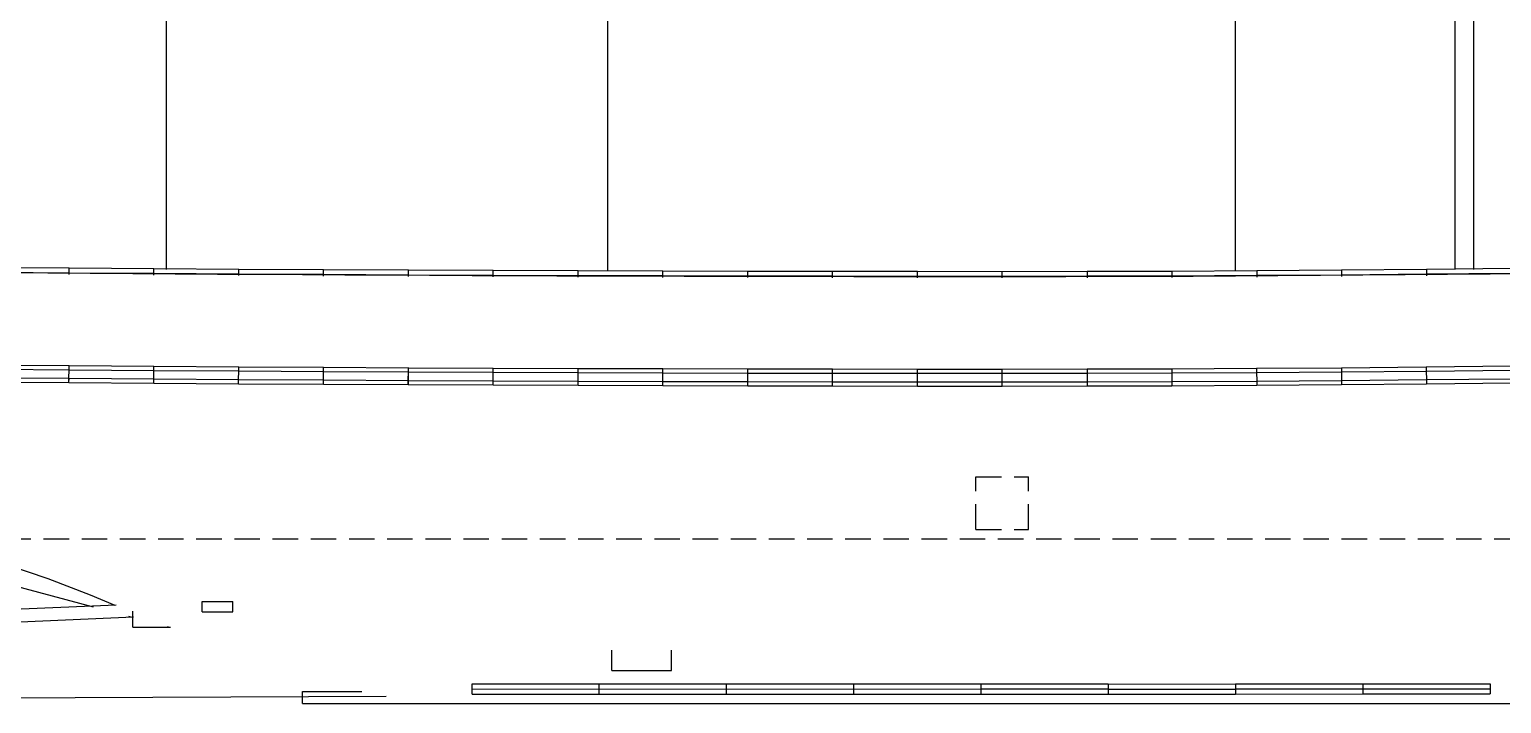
# Model space of a CAD drawing. Extents: x 5 to 836, y 5 to 589.
# Drawn here: x 117.3 to 290.9, y 393.6 to 473 of the extents above; entities that cross this region are included whole.
import ezdxf

# ---------------------------------------------------------------- set-up
doc = ezdxf.new("R2010")
doc.units = 0
doc.linetypes.add('DASHED', pattern=[4.5, 3, -1.5])
for name, color, linetype in [('DETAIL', 8, 'CONTINUOUS'), ('MARKING', 4, 'DASHED'), ('OUTLINE', 7, 'CONTINUOUS'), ('WATERLINE', 4, 'DASHED')]:
    doc.layers.add(name, color=color, linetype=linetype)

msp = doc.modelspace()

# ---------------------------------------------------------------- linework, layer by layer
at = {"layer": 'DETAIL'}
for p, q in [((133.5, 444.71), (133.5, 478)), ((185.5, 444.57), (185.5, 475.5)), ((259.5, 444.57), (259.5, 475.5)), ((112, 444.99), (122, 444.91)), ((112, 444.43), (122, 444.35)), ((122, 444.14), (122, 444.91)), ((122, 444.91), (132, 444.84)), ((122, 444.35), (132, 444.28)), ((132, 444.28), (132, 444.84)), ((132, 444.64), (132, 444.84)), ((132, 444.84), (142, 444.78)), ((132, 444.07), (132, 444.28)), ((132, 444.28), (142, 444.22)), ((142, 444.01), (142, 444.78)), ((142, 444.78), (152, 444.72)), ((142, 444.22), (142, 444.78)), ((152, 443.95), (152, 444.72)), ((152, 444.72), (162, 444.67)), ((162, 443.9), (162, 444.67)), ((162, 444.67), (172, 444.63)), ((172, 443.86), (172, 444.63)), ((172, 444.63), (182, 444.59)), ((182, 443.82), (182, 444.59)), ((182, 444.59), (192, 444.56)), ((192, 443.79), (192, 444.56)), ((192, 444.56), (202, 444.53)), ((202, 443.77), (202, 444.53)), ((202, 444.53), (212, 444.52)), ((212, 443.75), (212, 444.52)), ((212, 444.52), (222, 444.51)), ((222, 443.74), (222, 444.51)), ((222, 444.51), (232, 444.5)), ((232, 444.5), (242, 444.51)), ((232, 443.74), (232, 444.5)), ((242, 444.51), (252, 444.54)), ((242, 444.51), (242, 443.75)), ((252, 444.54), (262, 444.6)), ((252, 444.54), (252, 443.78)), ((262, 444.6), (272, 444.67)), ((262, 444.6), (262, 443.83)), ((262, 444.6), (262, 444.04)), ((272, 444.67), (282, 444.76)), ((272, 444.67), (272, 443.9)), ((282, 444.76), (292, 444.87)), ((282, 444.76), (282, 443.99)), ((282, 444.2), (292, 444.31)), ((142, 444.22), (152, 444.16)), ((152, 444.16), (162, 444.11)), ((162, 444.11), (172, 444.07)), ((162, 443.9), (162, 444.11)), ((172, 444.07), (182, 444.03)), ((182, 444.03), (192, 444)), ((192, 444), (202, 443.98)), ((202, 443.98), (212, 443.96)), ((212, 443.96), (222, 443.95)), ((222, 443.95), (232, 443.95)), ((232, 443.95), (242, 443.96)), ((242, 443.96), (252, 443.99)), ((252, 443.99), (262, 444.04)), ((252, 443.99), (252, 443.78)), ((262, 444.04), (272, 444.11)), ((272, 444.11), (282, 444.2)), ((112, 432.98), (122, 432.91)), ((112.01, 433.48), (122.01, 433.41)), ((121.99, 431.41), (122.01, 433.41)), ((122, 432.91), (122.01, 433.41)), ((122, 432.91), (132, 432.84)), ((122.01, 433.41), (132.01, 433.34)), ((131.99, 431.34), (132.01, 433.34)), ((132, 432.84), (142, 432.77)), ((132.01, 433.34), (142.01, 433.27)), ((141.99, 431.27), (142.01, 433.27)), ((142, 432.77), (152, 432.72)), ((142.01, 433.27), (152.01, 433.22)), ((151.99, 431.21), (152.01, 433.21)), ((152, 432.72), (162, 432.66)), ((152.01, 433.22), (162.01, 433.16)), ((161.99, 431.16), (162.01, 433.17)), ((162, 431.16), (162, 433.16)), ((162, 433.16), (172, 433.12)), ((162, 432.66), (172, 432.62)), ((172, 431.12), (172, 433.12)), ((172, 433.12), (182, 433.08)), ((172, 432.62), (182, 432.58)), ((182, 431.08), (182, 433.08)), ((182, 433.08), (192, 433.05)), ((182, 432.58), (192, 432.55)), ((192, 431.05), (192, 433.05)), ((192, 432.55), (192, 433.05)), ((192, 433.05), (202, 433.03)), ((192, 432.55), (202, 432.53)), ((202, 431.03), (202, 433.03)), ((202, 433.03), (212, 433.01)), ((202, 432.53), (212, 432.51)), ((212, 431.01), (212, 433.01)), ((212, 433.01), (222, 433)), ((212, 432.51), (222, 432.5)), ((222, 431), (222, 433)), ((222, 433), (232, 433)), ((222, 432.5), (232, 432.5)), ((232, 433), (242, 433.01)), ((232, 431), (232, 433)), ((232, 432.5), (242, 432.51)), ((242, 433.01), (252, 433.04)), ((242, 433.01), (242, 431.01)), ((242, 433.01), (242, 432.51)), ((242, 432.51), (252, 432.54)), ((251.99, 433.04), (261.99, 433.09)), ((251.99, 433.04), (252.01, 431.04)), ((252, 433.04), (252, 431.04)), ((252, 432.54), (262, 432.59)), ((261.99, 433.09), (271.99, 433.16)), ((261.99, 433.09), (262.01, 431.09)), ((262, 432.59), (272, 432.66)), ((271.99, 433.16), (281.99, 433.25)), ((271.99, 433.16), (272.01, 431.16)), ((271.99, 433.16), (272, 432.66)), ((272, 432.66), (282, 432.75)), ((281.99, 433.25), (291.99, 433.36)), ((281.99, 433.25), (282.01, 431.25)), ((281.99, 432.75), (291.99, 432.86)), ((111.99, 431.48), (121.99, 431.41)), ((112, 431.98), (122, 431.91)), ((121.99, 431.41), (122, 431.91)), ((121.99, 431.41), (131.99, 431.34)), ((122, 431.91), (132, 431.84)), ((131.99, 431.34), (141.99, 431.27)), ((132, 431.84), (142, 431.77)), ((141.99, 431.27), (151.99, 431.22)), ((142, 431.77), (152, 431.72)), ((151.99, 431.22), (161.99, 431.16)), ((152, 431.72), (162, 431.66)), ((162, 431.66), (172, 431.62)), ((162, 431.16), (172, 431.12)), ((172, 431.62), (182, 431.58)), ((172, 431.12), (182, 431.08)), ((182, 431.58), (192, 431.55)), ((182, 431.08), (192, 431.05)), ((192, 431.05), (192, 431.55)), ((192, 431.55), (202, 431.53)), ((192, 431.05), (202, 431.03)), ((202, 431.53), (212, 431.51)), ((202, 431.03), (212, 431.01)), ((212, 431.51), (222, 431.5)), ((212, 431.01), (222, 431)), ((222, 431.5), (232, 431.5)), ((222, 431), (232, 431)), ((232, 431.5), (242, 431.51)), ((232, 431), (242, 431.01)), ((242, 431.51), (252, 431.54)), ((242, 431.51), (242, 431.01)), ((242, 431.01), (252, 431.04)), ((252, 431.54), (262, 431.59)), ((252.01, 431.04), (262.01, 431.09)), ((262, 431.59), (272, 431.66)), ((262.01, 431.09), (272.01, 431.16)), ((272, 431.66), (282, 431.75)), ((272, 431.66), (272.01, 431.16)), ((272.01, 431.16), (282.01, 431.25)), ((282.01, 431.75), (292.01, 431.86)), ((282.01, 431.25), (292.01, 431.36)), ((100.7, 411.42), (124.83, 405)), ((129.5, 402.6), (129.5, 404.47)), ((137.7, 405.6), (141.3, 405.6)), ((137.7, 404.4), (137.7, 405.6)), ((137.7, 404.4), (141.3, 404.4)), ((141.3, 404.4), (141.3, 405.6)), ((129.02, 403.89), (129.56, 403.75)), ((133.55, 402.69), (133.69, 402.65)), ((133.89, 402.6), (133.96, 402.58)), ((186, 397.5), (186, 399.87)), ((193, 397.5), (193, 399.87)), ((186, 397.5), (193, 397.5)), ((169.5, 394.72), (169.5, 395.92)), ((169.5, 395.92), (229.5, 395.91)), ((184.5, 394.72), (184.5, 395.92)), ((199.5, 394.72), (199.5, 395.92)), ((214.5, 394.72), (214.5, 395.92)), ((229.5, 394.72), (229.5, 395.92)), ((229.5, 395.92), (244.5, 395.92)), ((244.49, 395.91), (259.49, 395.9)), ((244.5, 395.92), (244.5, 394.72)), ((259.5, 395.92), (274.5, 395.93)), ((259.5, 395.92), (259.5, 394.72)), ((274.5, 395.93), (274.5, 394.73)), ((274.5, 395.93), (289.5, 395.93)), ((289.5, 395.93), (289.5, 394.73)), ((95.5, 394.2), (159.39, 394.48)), ((149.5, 393.6), (149.5, 395)), ((149.5, 395), (156.5, 395)), ((169.5, 395.32), (229.5, 395.31)), ((169.5, 394.72), (229.5, 394.71)), ((229.5, 395.32), (244.5, 395.32)), ((229.5, 394.72), (244.5, 394.72)), ((244.49, 395.31), (259.49, 395.3)), ((244.49, 394.71), (259.49, 394.7)), ((259.5, 395.32), (274.5, 395.33)), ((259.5, 394.72), (274.5, 394.73)), ((274.5, 395.33), (289.5, 395.33)), ((274.5, 394.73), (289.5, 394.73)), ((149.5, 393.6), (309.5, 393.6))]:
    msp.add_line(p, q, dxfattribs=at)
at = {"layer": 'MARKING'}
for p, q in [((228.9, 414.1), (228.9, 420.3)), ((228.9, 420.3), (235.1, 420.3)), ((235.1, 414.1), (235.1, 420.3)), ((228.9, 414.1), (235.1, 414.1))]:
    msp.add_line(p, q, dxfattribs=at)
at = {"layer": 'OUTLINE'}
for p, q in [((285.4, 444.71), (285.4, 475.5)), ((287.6, 444.71), (287.6, 475.5)), ((114.5, 444.36), (119.5, 444.33)), ((119.5, 444.33), (124.5, 444.29)), ((124.5, 444.29), (129.5, 444.25)), ((129.5, 444.25), (134.5, 444.22)), ((142, 444.57), (142, 444.78)), ((142, 444.57), (142, 444.78)), ((262, 444.6), (262, 444.39)), ((289.5, 444.23), (294.5, 444.29)), ((134.5, 444.22), (139.5, 444.19)), ((139.5, 444.19), (144.5, 444.16)), ((144.5, 444.16), (149.5, 444.13)), ((149.5, 444.13), (154.5, 444.1)), ((154.5, 444.1), (159.5, 444.08)), ((159.5, 444.08), (164.5, 444.05)), ((164.5, 444.05), (169.5, 444.03)), ((169.5, 444.03), (174.5, 444.01)), ((174.5, 444.01), (179.5, 443.99)), ((179.5, 443.99), (184.5, 443.98)), ((184.5, 443.98), (189.5, 443.96)), ((189.5, 443.96), (194.5, 443.95)), ((194.5, 443.95), (199.5, 443.94)), ((199.5, 443.94), (204.5, 443.93)), ((204.5, 443.93), (209.5, 443.92)), ((209.5, 443.92), (214.5, 443.91)), ((214.5, 443.91), (219.5, 443.91)), ((219.5, 443.91), (224.5, 443.9)), ((224.51, 443.9), (229.51, 443.9)), ((229.5, 443.9), (234.5, 443.9)), ((234.5, 443.9), (239.5, 443.91)), ((239.5, 443.91), (244.5, 443.92)), ((244.5, 443.92), (249.5, 443.93)), ((249.5, 443.93), (254.5, 443.95)), ((254.5, 443.95), (259.5, 443.98)), ((259.5, 443.98), (264.5, 444.01)), ((264.5, 444.01), (269.5, 444.04)), ((269.5, 444.04), (274.5, 444.08)), ((274.5, 444.08), (279.5, 444.13)), ((279.5, 444.13), (284.5, 444.18)), ((284.5, 444.18), (289.5, 444.23)), ((192, 432.85), (192, 433.05)), ((192, 431.05), (192, 431.25)), ((242, 431.14), (242, 431.01)), ((272.01, 431.36), (272.01, 431.16)), ((114.5, 410), (119.5, 408.32)), ((119.5, 408.32), (124.5, 406.4)), ((124.5, 406.4), (127.38, 405.2)), ((100.46, 404.04), (127.55, 405.24)), ((100.46, 402.54), (129.58, 403.83)), ((129.5, 402.6), (133.97, 402.6))]:
    msp.add_line(p, q, dxfattribs=at)
at = {"layer": 'WATERLINE'}
msp.add_line((56, 413), (414, 413), dxfattribs=at)

doc.saveas('drawing.dxf')
